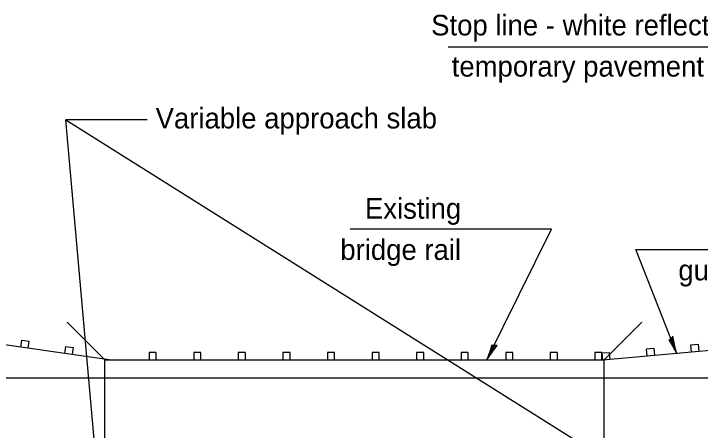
# Model space of a CAD drawing. Extents: x 1577055 to 1577735, y 1509071 to 1509511.
# Drawn here: x 1577361.4 to 1577445.5, y 1509327.5 to 1509378.4 of the extents above; entities that cross this region are included whole.
import ezdxf

# ---------------------------------------------------------------- set-up
doc = ezdxf.new("R2010")
doc.units = 0
for name, color, linetype in [('Design_PR_Roadway Dimensions', 7, 'Continuous'), ('Structures_PR_Bridge', 7, 'Continuous'), ('Topo_EOP', 7, 'Continuous'), ('Topo_NonHighway Improvements', 7, 'Continuous')]:
    doc.layers.add(name, color=color, linetype=linetype)

msp = doc.modelspace()

# ---------------------------------------------------------------- linework, layer by layer
at = {"layer": 'Design_PR_Roadway Dimensions'}
for p, q in [((1577414.612, 1509374.336), (1577485.82, 1509374.336)), ((1577371.708, 1509321.711), (1577367.801, 1509365.431)), ((1577367.801, 1509365.431), (1577437.405, 1509321.744)), ((1577377.783, 1509365.431), (1577367.801, 1509365.431)), ((1577427.263, 1509352.063), (1577402.624, 1509352.063)), ((1577419.348, 1509336.065), (1577427.263, 1509352.063)), ((1577442.591, 1509336.809), (1577437.578, 1509349.556)), ((1577437.578, 1509349.556), (1577461.567, 1509349.556))]:
    msp.add_line(p, q, dxfattribs=at)
for points in [[(1577441.884, 1509338.685), (1577441.631, 1509338.511), (1577442.06, 1509337.771), (1577442.591, 1509336.809), (1577442.312, 1509337.948), (1577442.106, 1509338.964), (1577441.884, 1509338.685), (1577441.733, 1509338.529), (1577442.322, 1509337.492), (1577442.062, 1509338.776), (1577441.894, 1509338.504), (1577442.126, 1509338.012), (1577442.008, 1509338.527)], [(1577420.241, 1509337.807), (1577419.951, 1509337.878), (1577419.697, 1509337.081), (1577419.348, 1509336.065), (1577419.992, 1509337.015), (1577420.59, 1509337.829), (1577420.241, 1509337.807), (1577420.029, 1509337.814), (1577419.667, 1509336.705), (1577420.425, 1509337.739), (1577420.12, 1509337.682), (1577419.915, 1509337.192), (1577420.211, 1509337.614)]]:
    msp.add_lwpolyline(points, dxfattribs=at)
at = {"layer": 'Structures_PR_Bridge'}
for p, q in [((1577372.607, 1509336.065), (1577367.98, 1509340.692)), ((1577433.697, 1509336.065), (1577438.325, 1509340.692)), ((1577372.607, 1509309.882), (1577372.607, 1509336.065)), ((1577372.607, 1509336.065), (1577433.697, 1509336.065)), ((1577433.697, 1509309.882), (1577433.697, 1509336.065))]:
    msp.add_line(p, q, dxfattribs=at)
at = {"layer": 'Topo_EOP'}
msp.add_line((1577103.15, 1509333.884), (1577713.945, 1509333.884), dxfattribs=at)
at = {"layer": 'Topo_NonHighway Improvements'}
for points in [[(1577362.311, 1509337.609), (1577356.91, 1509338.375), (1577357.033, 1509339.241), (1577357.897, 1509339.117), (1577357.775, 1509338.252)], [(1577367.71, 1509336.842), (1577362.311, 1509337.609), (1577362.432, 1509338.472), (1577363.298, 1509338.35), (1577363.174, 1509337.487)], [(1577449.834, 1509337.514), (1577444.402, 1509337.022), (1577444.324, 1509337.891), (1577445.192, 1509337.97), (1577445.269, 1509337.101)], [(1577373.111, 1509336.075), (1577367.71, 1509336.842), (1577367.834, 1509337.705), (1577368.697, 1509337.584), (1577368.574, 1509336.718)], [(1577438.969, 1509336.532), (1577433.536, 1509336.04), (1577433.457, 1509336.911), (1577434.327, 1509336.988), (1577434.406, 1509336.119)], [(1577444.402, 1509337.022), (1577438.969, 1509336.532), (1577438.89, 1509337.4), (1577439.759, 1509337.478), (1577439.838, 1509336.611)], [(1577373.435, 1509336.075), (1577378.889, 1509336.075), (1577378.889, 1509336.95), (1577378.015, 1509336.95), (1577378.015, 1509336.075)], [(1577378.889, 1509336.075), (1577384.344, 1509336.075), (1577384.344, 1509336.95), (1577383.469, 1509336.95), (1577383.469, 1509336.075)], [(1577384.344, 1509336.075), (1577389.797, 1509336.075), (1577389.797, 1509336.95), (1577388.924, 1509336.95), (1577388.924, 1509336.075)], [(1577389.797, 1509336.075), (1577395.251, 1509336.075), (1577395.251, 1509336.95), (1577394.378, 1509336.95), (1577394.378, 1509336.075)], [(1577395.251, 1509336.075), (1577400.705, 1509336.075), (1577400.705, 1509336.95), (1577399.833, 1509336.95), (1577399.833, 1509336.075)], [(1577400.705, 1509336.075), (1577406.16, 1509336.075), (1577406.16, 1509336.95), (1577405.287, 1509336.95), (1577405.287, 1509336.075)], [(1577406.16, 1509336.075), (1577411.614, 1509336.075), (1577411.614, 1509336.95), (1577410.742, 1509336.95), (1577410.742, 1509336.075)], [(1577411.614, 1509336.075), (1577417.069, 1509336.075), (1577417.069, 1509336.95), (1577416.196, 1509336.95), (1577416.196, 1509336.075)], [(1577417.069, 1509336.075), (1577422.523, 1509336.075), (1577422.523, 1509336.95), (1577421.651, 1509336.95), (1577421.651, 1509336.075)], [(1577422.523, 1509336.075), (1577427.978, 1509336.075), (1577427.978, 1509336.95), (1577427.105, 1509336.95), (1577427.105, 1509336.075)], [(1577427.978, 1509336.075), (1577433.432, 1509336.075), (1577433.432, 1509336.95), (1577432.56, 1509336.95), (1577432.56, 1509336.075)]]:
    msp.add_lwpolyline(points, dxfattribs=at)

# ---------------------------------------------------------------- texts
at = {"layer": 'Design_PR_Roadway Dimensions'}
for s, height, p in [('Stop line - white reflectorized', 2.51745, (1577412.522, 1509375.744)), ('temporary pavement marking', 2.51745, (1577415.04, 1509370.709)), ('Variable approach slab', 2.51745, (1577378.804, 1509364.367)), ('Existing', 2.5175, (1577404.418, 1509353.327)), ('bridge rail', 2.51745, (1577401.405, 1509348.292)), ('guard rail', 2.5175, (1577442.78, 1509345.783))]:
    msp.add_text(s, height=height, dxfattribs=at).set_placement(p)

doc.saveas('drawing.dxf')
